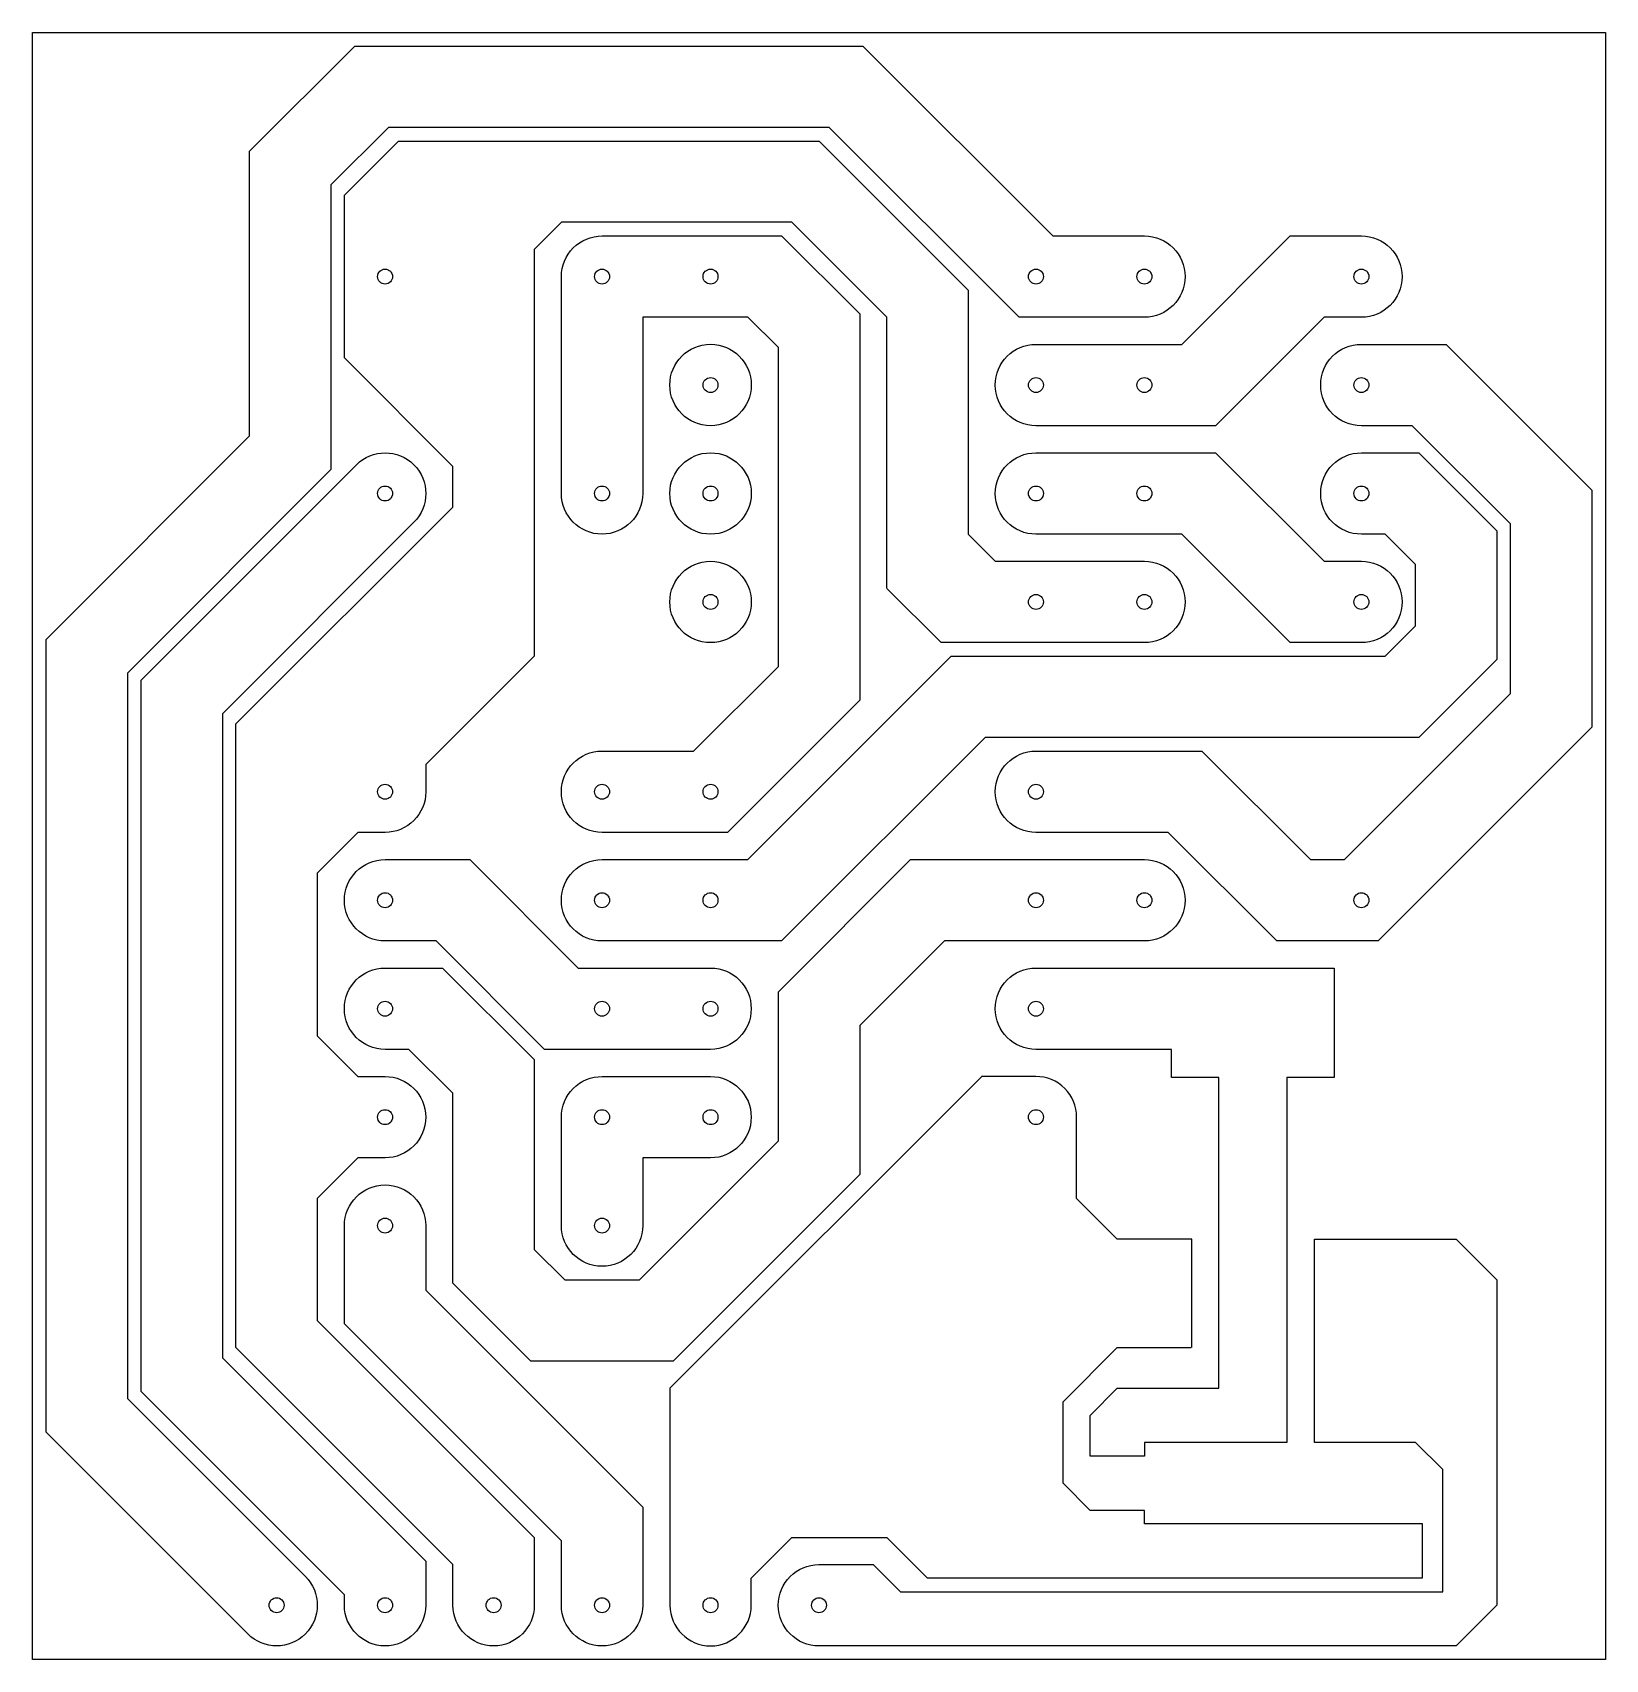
# Model space of a CAD drawing. Header units: millimetres. Extents: x 86.7 to 123.6, y 39.2 to 77.3.
import ezdxf

# ---------------------------------------------------------------- set-up
doc = ezdxf.new("R2010")
doc.units = ezdxf.units.MM

msp = doc.modelspace()

# ---------------------------------------------------------------- linework, layer by layer
msp.add_line((108.957, 52.865), (108.947, 52.861))
msp.add_lwpolyline([(123.556, 39.213), (86.726, 39.213), (86.726, 77.313), (123.556, 77.313)], close=True)
for points in [[(93.115, 41.156, -1), (91.768, 39.809), (87.044, 44.533), (87.044, 63.102), (91.806, 67.865), (91.806, 74.532), (94.269, 76.995), (106.171, 76.995), (110.616, 72.55), (112.761, 72.55, -1), (112.761, 70.645), (109.826, 70.645), (105.381, 75.09), (95.058, 75.09), (93.711, 73.743), (93.711, 67.076), (88.949, 62.313), (88.949, 45.322)], [(106.094, 70.722), (106.094, 61.678), (102.996, 58.58), (100.061, 58.58, -1), (100.061, 60.485), (102.206, 60.485), (104.189, 62.467), (104.189, 69.933), (103.476, 70.645), (101.014, 70.645), (101.014, 66.518, -1), (99.109, 66.518), (99.109, 71.598, -0.414214), (100.061, 72.55), (104.266, 72.55)], [(114.426, 68.105), (110.221, 68.105, -1), (110.221, 70.01), (113.636, 70.01), (116.176, 72.55), (117.841, 72.55, -1), (117.841, 70.645), (116.966, 70.645)], [(123.239, 61.043), (118.236, 56.04), (115.859, 56.04), (113.319, 58.58), (110.221, 58.58, -1), (110.221, 60.485), (114.108, 60.485), (116.648, 57.945), (117.446, 57.945), (121.334, 61.832), (121.334, 65.806), (119.034, 68.105), (117.841, 68.105, -1), (117.841, 70.01), (119.823, 70.01), (123.239, 66.595)], [(91.171, 61.361), (91.171, 46.275), (95.934, 41.512), (95.934, 40.483, -1), (94.029, 40.483), (94.029, 40.723), (89.266, 45.486), (89.266, 62.15), (94.308, 67.191, -1), (95.655, 65.844)], [(119.188, 60.803), (109.028, 60.803), (104.266, 56.04), (100.061, 56.04, -1), (100.061, 57.945), (103.476, 57.945), (108.239, 62.708), (118.399, 62.708), (119.111, 63.42), (119.111, 64.853), (118.399, 65.565), (117.841, 65.565, -1), (117.841, 67.47), (119.188, 67.47), (121.016, 65.642), (121.016, 62.631)], [(113.636, 65.565), (110.221, 65.565, -1), (110.221, 67.47), (114.426, 67.47), (116.966, 64.93), (117.841, 64.93, -1), (117.841, 63.025), (116.176, 63.025)], [(99.503, 55.405), (102.601, 55.405, -1), (102.601, 53.5), (98.714, 53.5), (96.174, 56.04), (94.981, 56.04, -1), (94.981, 57.945), (96.963, 57.945)], [(108.076, 56.04), (106.094, 54.058), (106.094, 50.566), (101.726, 46.198), (98.396, 46.198), (96.569, 48.026), (96.569, 52.471), (95.539, 53.5), (94.981, 53.5, -1), (94.981, 55.405), (96.328, 55.405), (98.474, 53.26), (98.474, 48.815), (99.186, 48.103), (100.936, 48.103), (104.189, 51.355), (104.189, 54.847), (107.286, 57.945), (112.761, 57.945, -1), (112.761, 56.04)], [(112.126, 45.563), (114.507, 45.563), (114.507, 52.84), (113.396, 52.84), (113.396, 53.5), (110.221, 53.5, -1), (110.221, 55.405), (117.206, 55.405), (117.206, 52.84), (116.095, 52.84), (116.095, 44.293), (112.761, 44.293), (112.761, 43.975), (111.491, 43.975), (111.491, 44.928)], [(99.109, 49.373), (99.109, 51.913, -0.414214), (100.061, 52.865), (102.601, 52.865, -1), (102.601, 50.96), (101.014, 50.96), (101.014, 49.373, -1)], [(95.934, 47.862), (101.014, 42.782), (101.014, 40.483, -1), (99.109, 40.483), (99.109, 41.993), (94.029, 47.073), (94.029, 49.373, -1), (95.934, 49.373)], [(116.745, 49.055), (120.064, 49.055), (121.016, 48.103), (121.016, 40.483), (120.064, 39.53), (105.141, 39.53, -1), (105.141, 41.435), (106.411, 41.435), (107.046, 40.8), (119.746, 40.8), (119.746, 43.658), (119.111, 44.293), (116.745, 44.293)]]:
    msp.add_lwpolyline(points, format="xyb", close=True)
for points in [[(106.729, 64.301), (106.729, 70.645), (104.506, 72.868), (99.109, 72.868), (98.474, 72.233), (98.474, 62.708), (95.934, 60.168), (95.934, 59.533, -0.414214), (94.981, 58.58), (94.346, 58.58), (93.394, 57.628), (93.394, 53.818), (94.346, 52.865), (94.981, 52.865, -1), (94.981, 50.96), (94.346, 50.96), (93.394, 50.008), (93.394, 47.15), (98.474, 42.07), (98.474, 40.483, -1), (96.569, 40.483), (96.569, 41.435), (91.489, 46.515), (91.489, 61.121), (96.569, 66.2), (96.569, 67.153), (94.029, 69.692), (94.029, 73.503), (95.298, 74.772), (105.142, 74.772), (108.634, 71.28), (108.634, 65.565), (109.269, 64.93), (112.761, 64.93, -1), (112.761, 63.025), (107.999, 63.025), (106.733, 64.291)], [(113.872, 46.515), (113.872, 49.055), (112.126, 49.055), (111.174, 50.008), (111.174, 51.913, 0.414214), (110.221, 52.865), (108.951, 52.865), (101.649, 45.563), (101.649, 40.483, 1), (103.554, 40.483), (103.554, 41.118), (104.506, 42.07), (106.729, 42.07), (107.676, 41.123), (119.27, 41.123), (119.27, 42.388), (112.761, 42.388), (112.761, 42.705), (111.491, 42.705), (110.856, 43.34), (110.856, 45.245), (112.126, 46.515), (113.857, 46.515)]]:
    msp.add_lwpolyline(points, format="xyb")
for centre, radius in [((94.981, 71.598), 0.175), ((100.061, 71.598), 0.175), ((102.601, 71.598), 0.175), ((110.221, 71.598), 0.175), ((112.761, 71.598), 0.175), ((117.841, 71.598), 0.175), ((102.601, 69.058), 0.953), ((102.601, 69.058), 0.175), ((110.221, 69.058), 0.175), ((112.761, 69.058), 0.175), ((117.841, 69.058), 0.175), ((102.601, 66.518), 0.953), ((94.981, 66.518), 0.175), ((100.061, 66.518), 0.175), ((102.601, 66.518), 0.175), ((110.221, 66.518), 0.175), ((112.761, 66.518), 0.175), ((117.841, 66.518), 0.175), ((102.601, 63.978), 0.953), ((102.601, 63.978), 0.175), ((110.221, 63.978), 0.175), ((112.761, 63.978), 0.175), ((117.841, 63.978), 0.175), ((94.981, 59.533), 0.175), ((100.061, 59.533), 0.175), ((102.601, 59.533), 0.175), ((110.221, 59.533), 0.175), ((94.981, 56.993), 0.175), ((100.061, 56.993), 0.175), ((102.601, 56.993), 0.175), ((110.221, 56.993), 0.175), ((112.761, 56.993), 0.175), ((117.841, 56.993), 0.175), ((94.981, 54.453), 0.175), ((100.061, 54.453), 0.175), ((102.601, 54.453), 0.175), ((110.221, 54.453), 0.175), ((94.981, 51.913), 0.175), ((100.061, 51.913), 0.175), ((102.601, 51.913), 0.175), ((110.221, 51.913), 0.175), ((94.981, 49.373), 0.175), ((100.061, 49.373), 0.175), ((92.441, 40.483), 0.175), ((94.981, 40.483), 0.175), ((97.521, 40.483), 0.175), ((100.061, 40.483), 0.175), ((102.601, 40.483), 0.175), ((105.141, 40.483), 0.175)]:
    msp.add_circle(centre, radius)

doc.saveas('drawing.dxf')
